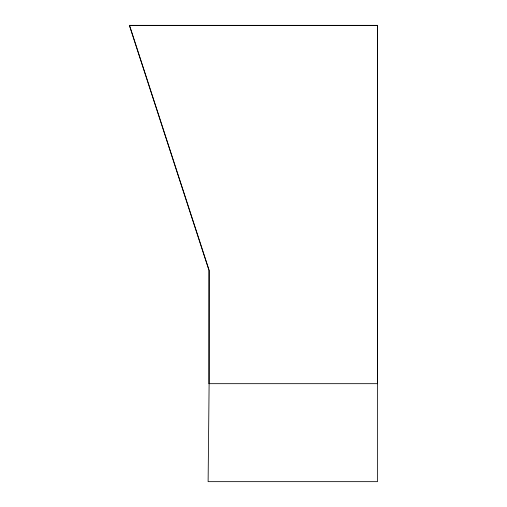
<?xml version="1.0" encoding="UTF-8"?>
<svg xmlns="http://www.w3.org/2000/svg" width="507" height="507" viewBox="0 0 507 507"><rect width="100%" height="100%" fill="white"/><g stroke="black" fill="none" stroke-linecap="round" stroke-linejoin="round"><path stroke-width="0.76" d="M377.519 383.672L209.118 383.672L208.117 481.65L377.519 481.65L377.519 25.439L129.513 25.439L209.118 270.383L209.03 383.761L209.03 270.396L129.393 25.35L377.607 25.35L377.519 383.755"/></g></svg>
